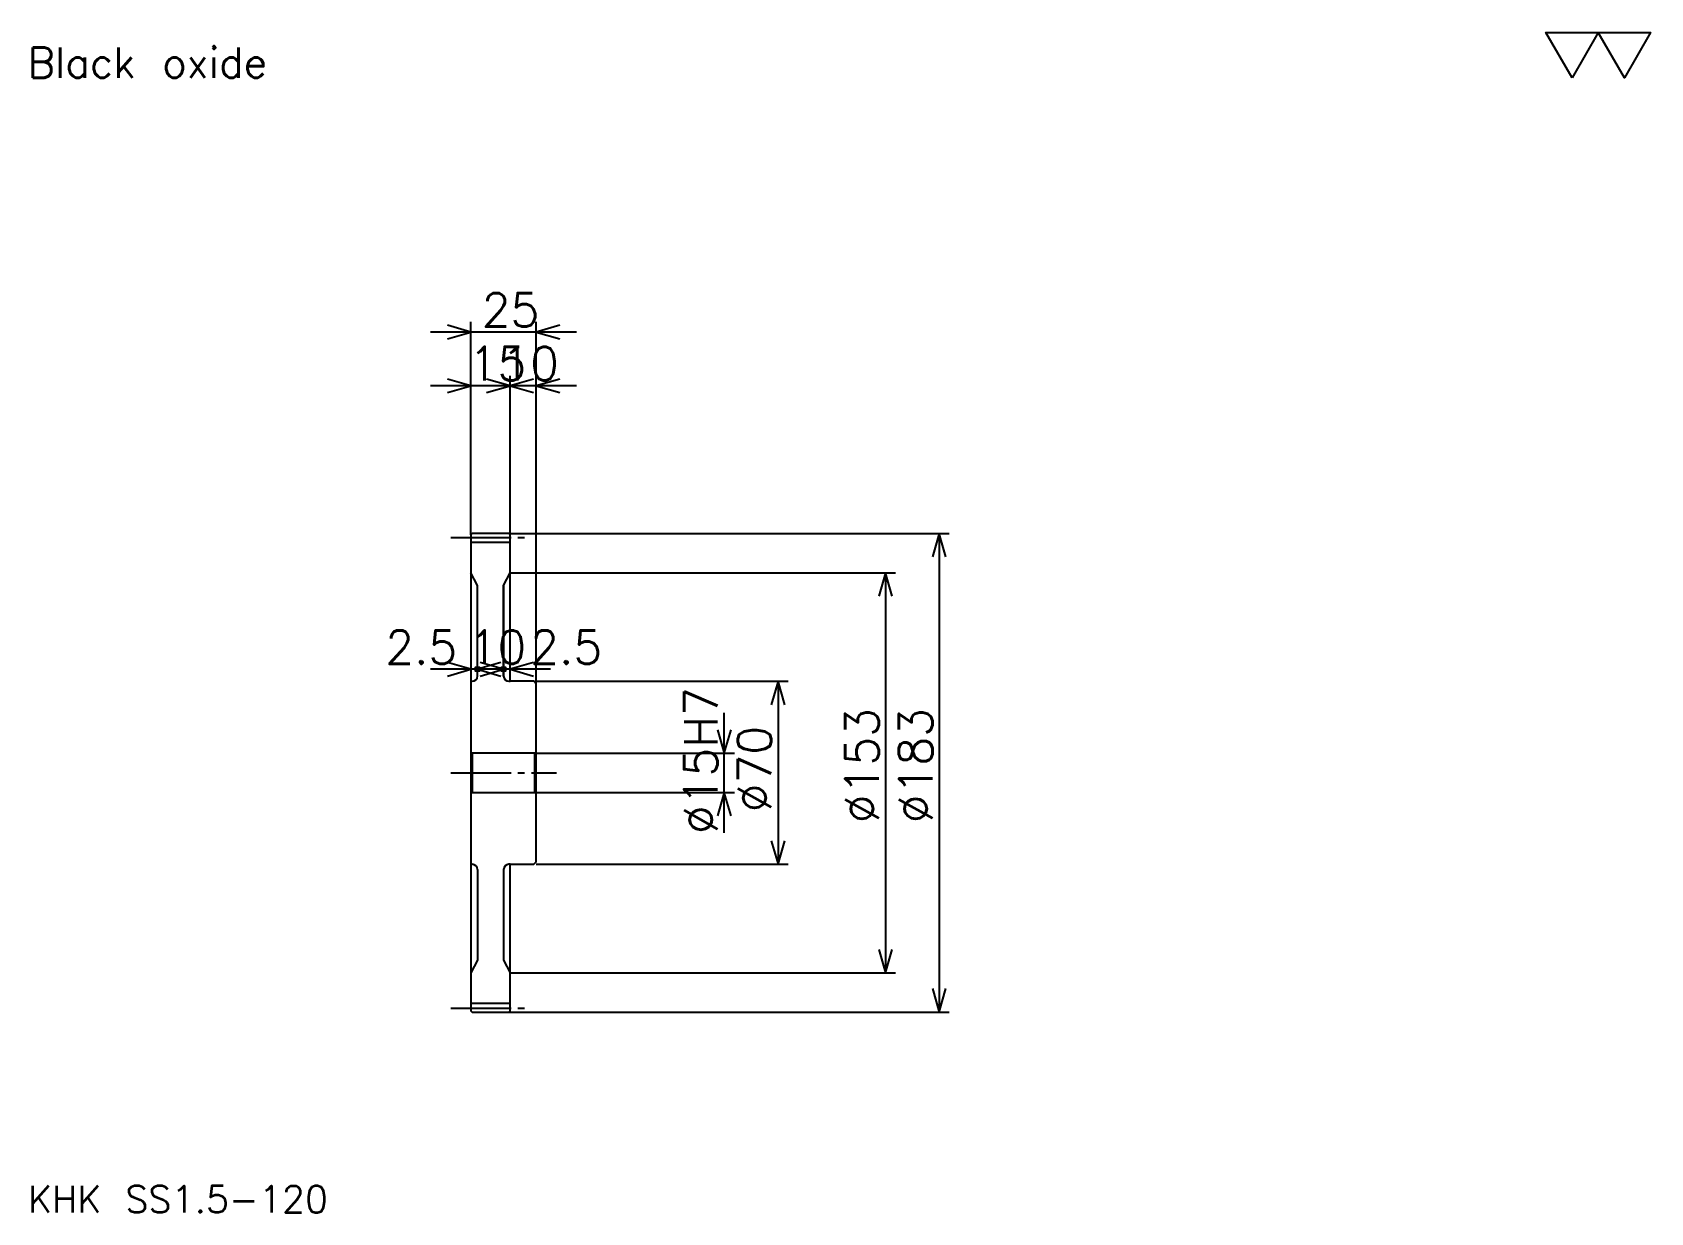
# Model space of a CAD drawing. Extents: x 27 to 646, y 28 to 480.
import ezdxf

# ---------------------------------------------------------------- set-up
doc = ezdxf.new("R2010")
doc.units = 0
doc.linetypes.add('DASHDOT', pattern=[30.810812, 23.108108, -2.567568, 2.567568, -2.567568])
doc.layers.get('0').update_dxf_attribs({"linetype": 'CONTINUOUS'})
doc.layers.add('DASHDOT', color=6, linetype='DASHDOT')
doc.styles.add('KANJI', font='TXT', dxfattribs={"bigfont": 'BIGFONT'})

msp = doc.modelspace()

# ---------------------------------------------------------------- linework, layer by layer
at = {"color": 5}
for p, q in [((195.135132, 287.918915), (195.135132, 368.797302)), ((220.135132, 287.918915), (220.135132, 368.797302)), ((235.540543, 364.945923), (179.729721, 364.945923)), ((210.135132, 287.918915), (210.135132, 348.256744)), ((225.540543, 344.405396), (179.729721, 344.405396)), ((235.540543, 344.405396), (194.729721, 344.405396)), ((195.135132, 287.418915), (195.135132, 287.918915)), ((209.635132, 287.918915), (220.135132, 287.918915)), ((210.135132, 287.418915), (210.135132, 287.918915)), ((220.135132, 287.918915), (378.040527, 287.918915)), ((220.135132, 230.418915), (220.135132, 287.918915)), ((374.189178, 287.918915), (374.189178, 104.918915)), ((210.135132, 272.918915), (220.135132, 272.918915)), ((220.135132, 272.918915), (357.5, 272.918915)), ((353.648651, 272.918915), (353.648651, 119.918915)), ((213.040543, 235.986481), (179.729721, 235.986481)), ((223.040543, 235.986481), (182.229721, 235.986481)), ((225.540543, 235.986481), (192.229721, 235.986481)), ((220.135132, 231.418915), (316.418915, 231.418915)), ((312.567566, 231.418915), (312.567566, 161.418915)), ((292.027039, 173.513504), (292.027039, 219.324326)), ((220.135132, 203.918915), (295.878357, 203.918915)), ((220.135132, 188.918915), (295.878357, 188.918915)), ((220.135132, 161.418915), (316.418915, 161.418915)), ((210.135132, 119.918915), (220.135132, 119.918915)), ((220.135132, 119.918915), (357.5, 119.918915)), ((209.635132, 104.918915), (220.135132, 104.918915)), ((220.135132, 104.918915), (378.040527, 104.918915))]:
    msp.add_line(p, q, dxfattribs=at)
at = {"color": 4}
for p, q in [((195.135132, 284.543915), (210.135132, 284.543915)), ((207.635132, 268.01239), (207.635132, 233.418915)), ((195.135132, 231.418915), (195.635132, 231.418915)), ((209.635132, 231.418915), (210.135132, 231.418915)), ((220.135132, 204.418915), (219.635132, 203.918915)), ((195.135132, 188.418915), (195.635132, 188.918915)), ((220.135132, 188.418915), (219.635132, 188.918915)), ((195.135132, 161.418915), (195.635132, 161.418915)), ((210.135132, 161.418915), (209.635132, 161.418915)), ((207.635132, 159.418915), (207.635132, 124.825439)), ((195.135132, 108.293915), (210.135132, 108.293915))]:
    msp.add_line(p, q, dxfattribs=at)
at = {"color": 7}
msp.add_lwpolyline([(616.216187, 462.16217), (606.202698, 479.518921), (646.256714, 479.518921), (636.243225, 462.16217), (626.229675, 479.518921), (616.216187, 462.16217)], dxfattribs=at)
at = {"color": 5}
for points in [[(186.148651, 362.378357), (195.135132, 364.945923), (186.148651, 367.513489)], [(229.121613, 367.513489), (220.135132, 364.945923), (229.121613, 362.378357)], [(186.148651, 341.83783), (195.135132, 344.405396), (186.148651, 346.972961)], [(201.148651, 341.83783), (210.135132, 344.405396), (201.148651, 346.972961)], [(219.121613, 346.972961), (210.135132, 344.405396), (219.121613, 341.83783)], [(229.121613, 346.972961), (220.135132, 344.405396), (229.121613, 341.83783)], [(376.756744, 278.932434), (374.189178, 287.918915), (371.621613, 278.932434)], [(356.216217, 263.932434), (353.648651, 272.918915), (351.081085, 263.932434)], [(186.148651, 233.418915), (195.135132, 235.986481), (186.148651, 238.554047)], [(197.635132, 235.986481), (196.864868, 236.756744), (198.405396, 236.756744), (198.405396, 235.216217), (196.864868, 235.216217), (196.864868, 236.756744), (197.635132, 235.986481), (198.405396, 235.216217), (198.405396, 236.756744), (197.635132, 235.986481)], [(206.621613, 238.554047), (197.635132, 235.986481), (206.621613, 233.418915)], [(198.648651, 233.418915), (207.635132, 235.986481), (198.648651, 238.554047)], [(207.635132, 235.986481), (206.864868, 236.756744), (208.405396, 236.756744), (208.405396, 235.216217), (206.864868, 235.216217), (206.864868, 236.756744), (207.635132, 235.986481), (208.405396, 235.216217), (208.405396, 236.756744), (207.635132, 235.986481)], [(219.121613, 238.554047), (210.135132, 235.986481), (219.121613, 233.418915)], [(315.135132, 222.432434), (312.567566, 231.418915), (310, 222.432434)], [(289.459473, 212.905396), (292.027039, 203.918915), (294.594604, 212.905396)], [(294.594604, 179.932434), (292.027039, 188.918915), (289.459473, 179.932434)], [(310, 170.405396), (312.567566, 161.418915), (315.135132, 170.405396)], [(351.081085, 128.905396), (353.648651, 119.918915), (356.216217, 128.905396)], [(371.621613, 113.905403), (374.189178, 104.918915), (376.756744, 113.905403)]]:
    msp.add_lwpolyline(points, dxfattribs=at)
at = {"color": 4}
for points in [[(210.135132, 287.418915), (209.635132, 287.918915), (195.635132, 287.918915), (195.135132, 287.418915), (195.135132, 188.418915)], [(195.135132, 188.418915), (195.135132, 105.418915), (195.635132, 104.918915), (209.635132, 104.918915), (210.135132, 105.418915), (210.135132, 161.418915), (219.135132, 161.418915), (220.135132, 162.418915), (220.135132, 230.418915), (219.135132, 231.418915), (210.135132, 231.418915), (210.135132, 287.418915)], [(197.635132, 233.418915), (197.635132, 268.01239), (195.135132, 272.918915)], [(207.635132, 233.418915), (207.635132, 268.01239), (210.135132, 272.918915)], [(195.135132, 204.418915), (195.635132, 203.918915), (195.635132, 188.918915), (219.635132, 188.918915), (219.635132, 203.918915), (195.635132, 203.918915)], [(197.635132, 159.418915), (197.635132, 124.825439), (195.135132, 119.918915)], [(207.635132, 159.418915), (207.635132, 124.825439), (210.135132, 119.918915)]]:
    msp.add_lwpolyline(points, dxfattribs=at)
for centre, start, end in [((195.635132, 233.418915), 270, 0), ((209.635132, 233.418915), 180, 270), ((195.635132, 159.418915), 0, 90), ((209.635132, 159.418915), 90, 180)]:
    msp.add_arc(centre, 2, start, end, dxfattribs=at)
at = {"layer": 'DASHDOT', "color": 7}
for p, q in [((187.432434, 286.418915), (217.83783, 286.418915)), ((187.432434, 196.418915), (227.83783, 196.418915)), ((187.432434, 106.418915), (217.83783, 106.418915))]:
    msp.add_line(p, q, dxfattribs=at)

# ---------------------------------------------------------------- texts
at = {"color": 7, "style": 'KANJI'}
for s, height, p in [('Black oxide', 11.554054, (25.675676, 462.16217)), ('25', 12.837838, (199.290543, 367)), ('15', 12.837838, (194.290543, 346.459442)), ('10', 12.837838, (206.790543, 346.459442)), ('2.5', 12.837838, (162.398651, 238.040527)), ('10', 12.837838, (194.290543, 238.040527)), ('2.5', 12.837838, (217.83783, 238.040527)), ('KHK SS1.5-120', 10.27027, (25.675676, 28.243244))]:
    msp.add_text(s, height=height, dxfattribs=at).set_placement(p)
for s, p in [('%%c15H7', (289.459473, 172.989868)), ('%%c153', (351.081085, 177.162155)), ('%%c183', (371.621613, 177.162155)), ('%%c70', (310, 181.334457))]:
    msp.add_text(s, height=12.837838, rotation=90, dxfattribs=at).set_placement(p)

doc.saveas('drawing.dxf')
